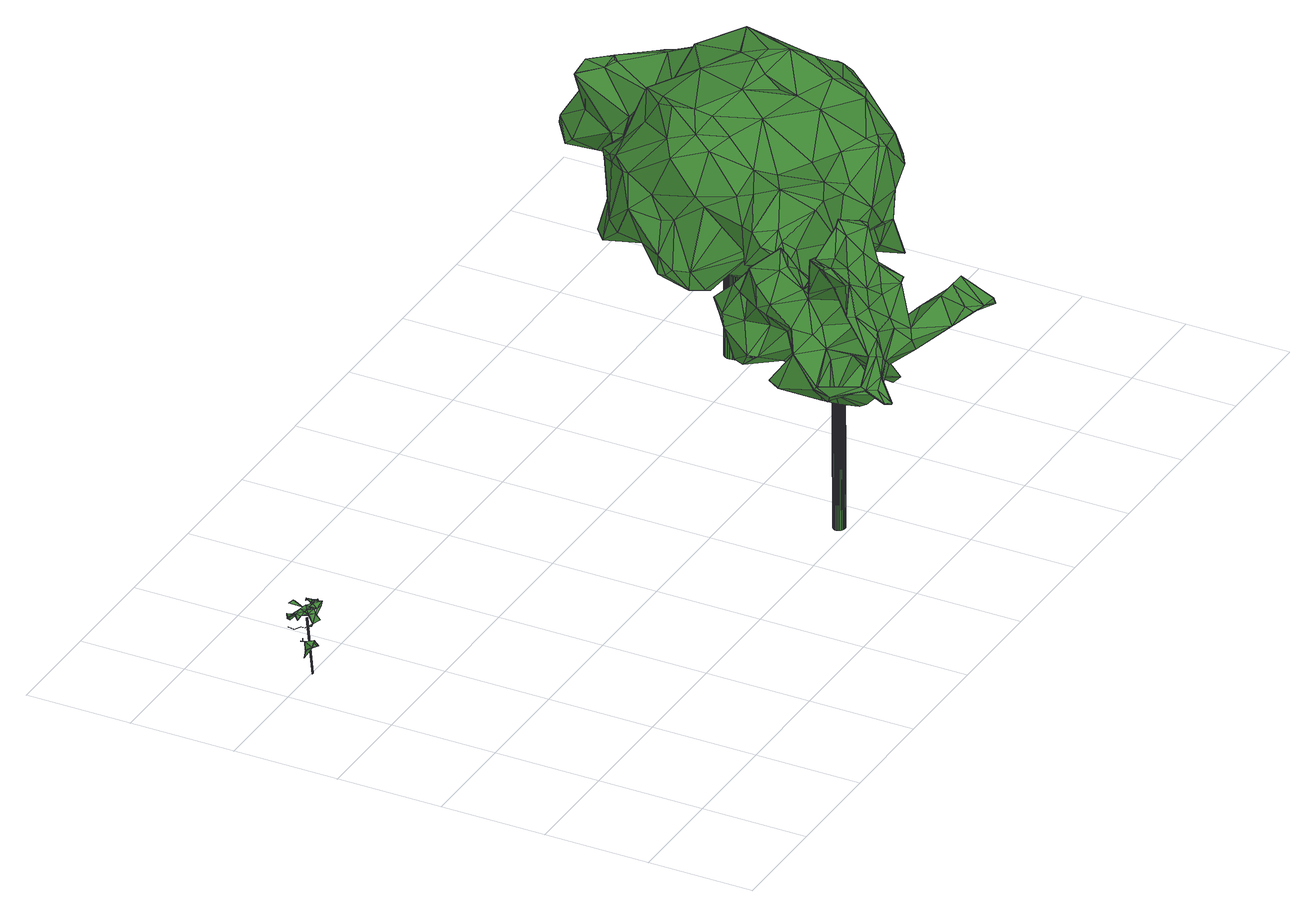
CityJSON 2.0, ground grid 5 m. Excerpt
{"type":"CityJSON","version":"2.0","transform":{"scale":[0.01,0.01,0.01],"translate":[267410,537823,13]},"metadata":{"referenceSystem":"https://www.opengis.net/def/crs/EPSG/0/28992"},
"CityObjects":{
"tree1":{"type":"SolitaryVegetationObject","attributes":{"gtid":626,"crown_width_m":2.05,"crown_median_z":16.14,"crown_r50_m":0.132,"crown_porosity":0.975,"trunk_H_m":2.78,"trunk_DBH_m":0.0452,"trunk_radius_m":0.0226,"trunk_base_height_m":13.36,"original_gtid":"628"},"geometry":[{"type":"MultiSurface","lod":"3","boundaries":[[[0,1,2]],[[3,4,5]],[[6,7,8]],[[9,10,11]],[[12,13,5]],[[14,15,16]],[[17,18,19]],[[20,21,6]],[[22,14,16]],[[22,16,23]],[[24,25,26]],[[22,27,28]],[[29,23,27]],[[0,30,1]],[[31,32,33]],[[34,35,36]],[[37,34,36]],[[38,8,7]],[[38,39,8]],[[22,28,40]],[[41,42,12]],[[43,44,45]],[[36,35,46]],[[27,47,48]],[[49,50,51]],[[27,16,47]],[[16,27,23]],[[44,43,40]],[[52,49,51]],[[52,51,53]],[[54,55,6]],[[15,56,57]],[[58,59,60]],[[58,60,61]],[[62,63,39]],[[18,64,19]],[[2,65,0]],[[49,37,57]],[[28,45,40]],[[38,7,66]],[[39,38,66]],[[16,67,51]],[[26,68,15]],[[69,9,70]],[[15,49,71]],[[37,49,15]],[[23,29,72]],[[67,23,53]],[[38,20,73]],[[25,24,74]],[[20,75,21]],[[20,39,75]],[[20,62,39]],[[43,22,40]],[[0,70,76]],[[77,8,63]],[[15,71,26]],[[57,37,15]],[[7,38,73]],[[40,45,44]],[[47,56,22]],[[22,28,48]],[[22,43,28]],[[0,65,69]],[[37,57,46]],[[2,37,65]],[[12,5,41]],[[5,13,41]],[[10,78,11]],[[34,2,1]],[[34,1,35]],[[11,78,9]],[[1,65,35]],[[70,30,76]],[[78,10,9]],[[16,23,67]],[[7,8,77]],[[75,55,21]],[[75,6,55]],[[79,27,48]],[[53,26,52]],[[79,48,72]],[[1,30,70]],[[27,79,29]],[[62,38,63]],[[80,47,50]],[[13,12,42]],[[42,41,13]],[[1,70,81]],[[34,37,2]],[[64,2,37]],[[28,43,45]],[[56,15,14]],[[56,14,22]],[[80,57,36]],[[62,20,38]],[[65,46,35]],[[46,65,37]],[[25,74,26]],[[81,82,65]],[[22,48,47]],[[81,70,9]],[[52,71,49]],[[7,6,54]],[[80,56,47]],[[83,56,84]],[[73,85,86]],[[57,56,80]],[[51,67,53]],[[59,61,60]],[[58,61,59]],[[39,63,8]],[[23,27,22]],[[77,63,7]],[[31,83,32]],[[1,81,65]],[[71,18,26]],[[26,18,52]],[[52,18,17]],[[31,83,84]],[[31,56,83]],[[27,72,48]],[[27,48,28]],[[36,46,57]],[[36,57,37]],[[7,87,8]],[[73,87,7]],[[75,66,6]],[[39,66,75]],[[50,57,80]],[[84,56,31]],[[52,18,71]],[[49,57,88]],[[68,26,89]],[[0,76,30]],[[68,89,23]],[[24,26,74]],[[50,47,16]],[[50,16,51]],[[38,7,63]],[[50,88,57]],[[49,88,50]],[[6,8,87]],[[6,87,54]],[[7,54,87]],[[72,29,79]],[[6,66,20]],[[55,6,21]],[[69,70,0]],[[69,82,81]],[[69,81,9]],[[69,65,82]],[[23,72,27]],[[23,89,53]],[[15,68,16]],[[23,16,68]],[[89,26,53]],[[66,73,20]],[[7,73,66]],[[90,91,92]],[[90,92,93]],[[91,94,95]],[[91,95,92]],[[92,95,96]],[[92,96,93]],[[96,95,97]],[[96,97,93]],[[95,94,98]],[[95,98,97]],[[97,98,99]],[[97,99,93]],[[98,94,100]],[[98,100,99]],[[99,100,101]],[[99,101,93]],[[100,94,102]],[[100,102,101]],[[101,102,103]],[[101,103,93]],[[102,94,104]],[[102,104,103]],[[103,104,105]],[[103,105,93]],[[105,104,106]],[[105,106,93]],[[104,94,107]],[[104,107,106]],[[106,107,108]],[[106,108,93]],[[107,94,109]],[[107,109,108]],[[108,109,110]],[[108,110,93]],[[110,109,111]],[[110,111,93]],[[109,94,112]],[[109,112,111]],[[111,112,113]],[[111,113,93]],[[113,112,114]],[[113,114,93]],[[112,94,115]],[[112,115,114]],[[114,115,116]],[[114,116,93]],[[116,115,117]],[[116,117,93]],[[115,94,118]],[[115,118,117]],[[117,118,119]],[[117,119,93]],[[118,94,120]],[[118,120,119]],[[119,120,121]],[[119,121,93]],[[120,94,91]],[[120,91,121]],[[121,91,90]],[[121,90,93]]]}]},
"tree2":{"type":"SolitaryVegetationObject","attributes":{"gtid":277,"crown_width_m":8.86,"crown_median_z":23.48,"crown_r50_m":0.379,"crown_porosity":0.9,"trunk_H_m":10.06,"trunk_DBH_m":0.554,"trunk_radius_m":0.277,"trunk_base_height_m":13.42,"original_gtid":"277"},"geometry":[{"type":"Solid","lod":"3","boundaries":[[[[122,123,124]],[[125,126,127]],[[128,129,130]],[[131,132,133]],[[134,135,136]],[[137,138,139]],[[140,141,142]],[[143,144,145]],[[146,144,143]],[[147,148,149]],[[150,151,152]],[[150,153,151]],[[154,155,136]],[[156,157,158]],[[159,160,128]],[[161,162,163]],[[164,165,166]],[[167,168,169]],[[170,171,153]],[[137,172,149]],[[129,173,130]],[[161,173,129]],[[163,174,175]],[[176,177,178]],[[179,180,181]],[[182,183,146]],[[182,146,143]],[[184,159,128]],[[185,175,174]],[[186,187,188]],[[189,190,191]],[[125,192,193]],[[194,125,193]],[[124,142,193]],[[195,196,197]],[[198,199,200]],[[197,196,201]],[[202,176,203]],[[204,205,154]],[[140,206,207]],[[201,208,197]],[[209,210,184]],[[211,210,209]],[[212,213,214]],[[212,214,215]],[[216,217,215]],[[146,218,219]],[[154,220,221]],[[199,222,223]],[[199,223,224]],[[213,225,205]],[[225,154,205]],[[175,173,163]],[[130,173,175]],[[226,171,170]],[[146,183,218]],[[143,167,227]],[[228,220,229]],[[228,221,220]],[[230,231,232]],[[233,234,235]],[[172,137,139]],[[236,237,238]],[[239,240,216]],[[181,241,242]],[[213,212,225]],[[243,244,132]],[[150,152,245]],[[246,247,248]],[[138,169,249]],[[182,212,215]],[[226,250,174]],[[149,138,137]],[[220,136,251]],[[252,196,195]],[[155,134,136]],[[142,123,140]],[[124,123,142]],[[253,156,219]],[[219,218,253]],[[238,254,233]],[[255,256,257]],[[162,161,258]],[[199,188,187]],[[259,162,258]],[[158,260,156]],[[255,156,260]],[[168,167,261]],[[226,174,163]],[[135,134,165]],[[262,263,217]],[[262,217,216]],[[145,147,167]],[[167,147,261]],[[264,192,265]],[[138,148,266]],[[267,208,268]],[[269,264,265]],[[148,147,145]],[[270,271,272]],[[273,160,274]],[[273,274,275]],[[169,168,249]],[[167,143,145]],[[276,277,269]],[[246,278,135]],[[175,185,130]],[[279,174,250]],[[280,154,225]],[[221,204,154]],[[207,141,140]],[[233,235,238]],[[150,281,153]],[[153,171,151]],[[122,282,283]],[[124,282,122]],[[245,152,252]],[[151,268,208]],[[151,208,201]],[[284,200,199]],[[161,163,173]],[[280,285,155]],[[165,180,135]],[[228,229,234]],[[170,250,286]],[[226,170,286]],[[220,251,270]],[[180,165,164]],[[138,149,148]],[[194,287,241]],[[215,183,182]],[[135,224,288]],[[136,135,278]],[[136,278,271]],[[268,289,259]],[[185,174,279]],[[130,185,279]],[[140,290,206]],[[123,290,140]],[[129,128,291]],[[138,249,139]],[[273,291,160]],[[241,291,273]],[[129,292,161]],[[293,294,295]],[[296,295,294]],[[251,271,270]],[[297,298,299]],[[246,272,278]],[[210,274,159]],[[133,188,131]],[[135,223,246]],[[300,141,207]],[[300,207,267]],[[240,236,131]],[[132,131,236]],[[206,197,207]],[[195,197,206]],[[219,283,144]],[[219,144,146]],[[248,272,246]],[[128,130,279]],[[153,281,170]],[[186,188,244]],[[127,166,297]],[[127,181,166]],[[268,259,267]],[[199,232,188]],[[164,166,181]],[[127,301,277]],[[276,127,277]],[[184,250,209]],[[128,279,184]],[[302,303,259]],[[297,225,298]],[[244,187,186]],[[198,200,211]],[[304,211,200]],[[280,155,154]],[[206,290,305]],[[144,283,282]],[[144,282,145]],[[134,155,297]],[[197,208,207]],[[207,208,267]],[[306,296,294]],[[242,273,275]],[[177,230,245]],[[230,150,245]],[[307,198,209]],[[211,209,198]],[[269,308,264]],[[131,188,232]],[[309,310,311]],[[309,312,310]],[[291,241,287]],[[312,291,287]],[[218,263,293]],[[263,218,183]],[[216,240,262]],[[263,183,217]],[[148,145,301]],[[215,217,183]],[[209,250,170]],[[271,278,272]],[[206,313,195]],[[159,274,160]],[[305,257,313]],[[305,313,206]],[[232,150,230]],[[255,314,178]],[[189,172,139]],[[189,168,261]],[[244,243,235]],[[239,238,237]],[[154,136,220]],[[247,235,234]],[[193,315,194]],[[293,314,255]],[[304,210,211]],[[160,291,128]],[[194,126,125]],[[170,281,307]],[[259,289,302]],[[254,238,239]],[[284,199,224]],[[297,285,225]],[[316,124,308]],[[193,308,124]],[[241,126,194]],[[262,314,263]],[[139,249,189]],[[180,317,135]],[[179,317,180]],[[300,267,194]],[[240,318,262]],[[193,141,315]],[[255,260,293]],[[224,223,288]],[[135,288,223]],[[210,275,274]],[[253,157,156]],[[227,225,212]],[[178,245,319]],[[169,138,266]],[[221,254,204]],[[239,204,254]],[[228,254,221]],[[245,195,256]],[[245,252,195]],[[244,133,132]],[[248,229,272]],[[167,169,227]],[[201,196,252]],[[152,201,252]],[[189,261,190]],[[276,269,265]],[[172,190,320]],[[190,172,191]],[[265,192,276]],[[276,192,125]],[[276,125,127]],[[261,320,190]],[[261,147,320]],[[149,320,147]],[[149,172,320]],[[161,292,258]],[[289,321,302]],[[268,321,289]],[[303,321,268]],[[209,170,307]],[[192,264,308]],[[184,279,250]],[[126,241,322]],[[297,299,127]],[[255,319,256]],[[245,256,319]],[[293,260,294]],[[293,263,314]],[[219,156,314]],[[178,319,255]],[[262,219,314]],[[181,242,179]],[[290,202,305]],[[315,141,300]],[[315,300,194]],[[262,318,177]],[[142,141,193]],[[152,151,201]],[[169,266,227]],[[266,299,227]],[[284,304,200]],[[323,318,240]],[[227,182,143]],[[133,244,188]],[[178,177,245]],[[290,122,283]],[[290,123,122]],[[131,324,323]],[[131,323,240]],[[176,325,177]],[[178,203,176]],[[314,203,178]],[[290,325,202]],[[325,176,202]],[[316,308,269]],[[227,212,182]],[[222,246,223]],[[239,237,240]],[[184,210,159]],[[226,286,250]],[[220,270,229]],[[272,229,270]],[[234,229,247]],[[248,247,229]],[[213,205,204]],[[202,203,257]],[[232,281,150]],[[257,203,255]],[[193,192,308]],[[198,307,281]],[[177,231,230]],[[164,181,180]],[[195,313,256]],[[257,256,313]],[[134,166,165]],[[232,199,281]],[[198,281,199]],[[297,166,134]],[[257,305,202]],[[238,243,132]],[[148,301,266]],[[299,266,301]],[[299,301,127]],[[189,249,168]],[[277,301,282]],[[145,282,301]],[[306,253,296]],[[213,204,214]],[[291,312,326]],[[326,312,309]],[[210,304,284]],[[210,284,275]],[[225,285,280]],[[303,171,226]],[[187,244,235]],[[199,187,222]],[[226,163,303]],[[163,162,303]],[[162,259,303]],[[326,292,129]],[[267,259,292]],[[303,302,321]],[[236,238,132]],[[236,240,237]],[[296,253,218]],[[297,155,285]],[[177,325,327]],[[177,327,262]],[[262,327,219]],[[293,295,218]],[[218,295,296]],[[290,327,325]],[[158,253,306]],[[267,311,194]],[[309,311,267]],[[318,324,328]],[[323,324,318]],[[318,328,177]],[[268,171,303]],[[124,316,282]],[[282,316,277]],[[277,316,269]],[[222,187,246]],[[246,187,247]],[[234,233,228]],[[156,255,203]],[[156,203,314]],[[228,233,254]],[[329,241,181]],[[267,292,309]],[[151,171,268]],[[326,309,292]],[[329,181,322]],[[329,322,241]],[[126,322,181]],[[251,136,271]],[[327,290,330]],[[283,330,290]],[[219,327,330]],[[219,330,283]],[[238,235,243]],[[328,231,177]],[[187,235,247]],[[324,231,328]],[[232,231,324]],[[232,324,131]],[[227,299,298]],[[227,298,225]],[[215,214,216]],[[204,239,214]],[[239,216,214]],[[273,242,241]],[[194,311,310]],[[312,287,310]],[[194,310,287]],[[181,331,126]],[[127,126,331]],[[127,331,181]],[[326,129,291]],[[258,292,259]],[[189,191,172]],[[242,317,179]],[[242,275,317]],[[284,317,275]],[[224,317,284]],[[135,317,224]],[[306,294,158]],[[158,294,260]],[[253,158,157]],[[332,333,334]],[[332,334,335]],[[335,334,336]],[[335,336,337]],[[334,333,338]],[[334,338,336]],[[336,338,339]],[[336,339,337]],[[338,333,340]],[[338,340,339]],[[339,340,341]],[[339,341,337]],[[340,333,342]],[[340,342,341]],[[341,342,343]],[[341,343,337]],[[342,333,344]],[[342,344,343]],[[343,344,345]],[[343,345,337]],[[344,333,346]],[[344,346,345]],[[345,346,347]],[[345,347,337]],[[346,333,348]],[[346,348,347]],[[347,348,349]],[[347,349,337]],[[348,333,350]],[[348,350,349]],[[349,350,351]],[[349,351,337]],[[350,333,352]],[[350,352,351]],[[351,352,353]],[[351,353,337]],[[352,333,354]],[[352,354,353]],[[353,354,355]],[[353,355,337]],[[354,333,356]],[[354,356,355]],[[355,356,357]],[[355,357,337]],[[356,333,358]],[[356,358,357]],[[357,358,359]],[[357,359,337]],[[358,333,360]],[[358,360,359]],[[359,360,361]],[[359,361,337]],[[360,333,362]],[[360,362,361]],[[361,362,363]],[[361,363,337]],[[362,333,364]],[[362,364,363]],[[363,364,365]],[[363,365,337]],[[364,333,366]],[[364,366,365]],[[365,366,367]],[[365,367,337]],[[366,333,368]],[[366,368,367]],[[367,368,369]],[[367,369,337]],[[368,333,370]],[[368,370,369]],[[369,370,371]],[[369,371,337]],[[370,333,372]],[[370,372,371]],[[371,372,373]],[[371,373,337]],[[372,333,374]],[[372,374,373]],[[373,374,375]],[[373,375,337]],[[374,333,376]],[[374,376,375]],[[375,376,377]],[[375,377,337]],[[376,333,378]],[[376,378,377]],[[377,378,379]],[[377,379,337]],[[378,333,380]],[[378,380,379]],[[379,380,381]],[[379,381,337]],[[380,333,332]],[[380,332,381]],[[381,332,335]],[[381,335,337]]]]}]},
"tree3":{"type":"SolitaryVegetationObject","attributes":{"gtid":265,"crown_width_m":14.93,"crown_median_z":22.53,"crown_r50_m":0.426,"crown_porosity":0.88,"trunk_H_m":9.04,"trunk_DBH_m":0.914,"trunk_radius_m":0.457,"trunk_base_height_m":13.49,"original_gtid":"265"},"geometry":[{"type":"Solid","lod":"3","boundaries":[[[[382,383,384]],[[385,386,387]],[[388,389,390]],[[391,389,388]],[[384,392,382]],[[393,394,395]],[[386,396,397]],[[398,399,400]],[[384,383,401]],[[383,400,401]],[[402,403,404]],[[405,406,407]],[[408,387,386]],[[405,407,409]],[[410,411,412]],[[397,408,386]],[[413,414,415]],[[416,417,418]],[[395,394,419]],[[420,421,422]],[[423,424,405]],[[409,425,412]],[[392,399,426]],[[401,399,392]],[[425,409,407]],[[400,399,401]],[[427,428,429]],[[430,431,432]],[[433,400,383]],[[434,435,436]],[[437,438,439]],[[440,441,442]],[[443,403,444]],[[401,392,384]],[[406,405,424]],[[404,445,446]],[[447,448,449]],[[405,395,419]],[[405,409,395]],[[450,451,452]],[[453,452,451]],[[454,455,456]],[[457,456,455]],[[458,459,460]],[[461,462,463]],[[464,390,389]],[[465,466,467]],[[468,469,470]],[[471,470,469]],[[472,473,474]],[[474,473,475]],[[406,476,407]],[[477,478,398]],[[479,480,481]],[[482,483,484]],[[485,483,482]],[[486,415,487]],[[488,489,490]],[[491,492,493]],[[494,492,491]],[[495,496,497]],[[498,474,475]],[[499,447,500]],[[501,502,419]],[[503,443,444]],[[482,434,504]],[[505,459,458]],[[506,501,507]],[[394,507,419]],[[458,508,509]],[[510,489,511]],[[512,513,460]],[[514,456,515]],[[516,517,518]],[[512,460,519]],[[520,521,522]],[[523,524,476]],[[522,525,526]],[[527,528,454]],[[477,529,478]],[[511,530,531]],[[430,432,532]],[[518,430,532]],[[479,488,533]],[[534,535,422]],[[394,393,462]],[[449,448,536]],[[537,450,497]],[[537,497,415]],[[477,455,454]],[[419,507,501]],[[517,538,518]],[[495,452,539]],[[461,540,462]],[[541,542,543]],[[544,545,546]],[[518,532,516]],[[516,427,517]],[[514,522,526]],[[515,522,514]],[[532,427,516]],[[547,469,548]],[[549,413,496]],[[550,551,552]],[[542,480,435]],[[481,480,542]],[[506,553,554]],[[521,471,453]],[[555,556,557]],[[399,398,558]],[[399,558,426]],[[458,509,505]],[[549,496,490]],[[559,543,435]],[[383,382,468]],[[468,520,383]],[[469,547,560]],[[490,496,495]],[[561,519,460]],[[450,537,526]],[[415,414,562]],[[383,520,433]],[[420,563,564]],[[436,504,434]],[[565,453,561]],[[446,566,404]],[[567,422,535]],[[482,568,485]],[[425,407,476]],[[488,479,489]],[[505,509,424]],[[470,471,521]],[[569,570,571]],[[572,570,569]],[[573,534,421]],[[574,573,421]],[[575,576,404]],[[576,575,577]],[[503,444,402]],[[413,549,414]],[[416,551,417]],[[561,460,578]],[[579,410,580]],[[579,581,582]],[[388,581,579]],[[424,509,523]],[[420,583,421]],[[421,583,584]],[[460,459,585]],[[470,520,468]],[[533,564,586]],[[548,469,468]],[[470,521,520]],[[509,508,523]],[[587,398,400]],[[588,589,482]],[[428,494,429]],[[590,561,578]],[[591,548,592]],[[573,574,593]],[[404,566,402]],[[479,481,530]],[[530,481,531]],[[447,449,556]],[[531,481,542]],[[571,594,437]],[[573,535,534]],[[595,596,443]],[[558,398,597]],[[587,457,398]],[[598,424,423]],[[554,567,423]],[[520,599,433]],[[522,599,520]],[[392,499,569]],[[444,403,402]],[[435,543,542]],[[600,601,602]],[[413,415,497]],[[603,604,605]],[[571,437,439]],[[453,565,452]],[[562,487,415]],[[460,513,458]],[[508,458,513]],[[606,546,607]],[[450,452,495]],[[488,564,533]],[[526,608,514]],[[482,484,609]],[[414,511,610]],[[435,480,436]],[[461,463,582]],[[611,612,609]],[[608,526,613]],[[603,607,604]],[[396,386,546]],[[546,386,385]],[[390,461,581]],[[584,574,614]],[[614,574,421]],[[421,584,614]],[[412,425,410]],[[456,457,515]],[[587,515,457]],[[527,454,456]],[[522,515,599]],[[546,385,544]],[[461,615,485]],[[389,606,464]],[[504,588,482]],[[432,529,616]],[[617,618,475]],[[619,427,532]],[[563,554,553]],[[563,422,554]],[[572,569,605]],[[606,607,603]],[[586,588,480]],[[620,585,621]],[[538,550,622]],[[518,538,622]],[[453,471,519]],[[453,519,561]],[[426,558,623]],[[498,475,618]],[[474,483,601]],[[494,527,492]],[[450,624,451]],[[615,390,464]],[[590,495,539]],[[505,593,574]],[[598,593,505]],[[603,605,625]],[[500,625,605]],[[427,466,465]],[[590,539,561]],[[523,580,524]],[[439,547,591]],[[512,626,513]],[[567,535,573]],[[472,474,627]],[[527,456,608]],[[555,440,556]],[[499,448,447]],[[508,544,385]],[[484,483,474]],[[392,448,499]],[[397,396,391]],[[544,508,513]],[[544,513,626]],[[503,417,443]],[[511,489,530]],[[571,628,594]],[[436,588,504]],[[436,480,588]],[[557,431,629]],[[557,478,431]],[[449,630,556]],[[557,556,630]],[[503,559,417]],[[411,631,412]],[[394,553,507]],[[632,469,560]],[[522,521,525]],[[547,548,591]],[[409,412,631]],[[517,429,633]],[[557,597,478]],[[601,627,474]],[[591,592,439]],[[477,532,616]],[[453,525,521]],[[419,502,405]],[[506,502,501]],[[554,423,506]],[[430,634,431]],[[629,431,634]],[[414,549,510]],[[550,552,634]],[[550,634,430]],[[463,635,411]],[[498,484,474]],[[410,425,476]],[[392,569,382]],[[441,636,629]],[[563,462,540]],[[563,394,462]],[[426,536,448]],[[426,448,392]],[[563,553,394]],[[540,568,589]],[[482,589,568]],[[426,623,630]],[[506,507,553]],[[423,405,502]],[[423,502,506]],[[418,559,637]],[[638,568,540]],[[638,540,461]],[[404,576,445]],[[422,563,420]],[[639,607,626]],[[495,578,620]],[[495,620,490]],[[599,587,433]],[[582,581,461]],[[579,580,408]],[[385,580,523]],[[640,623,558]],[[630,623,640]],[[632,512,519]],[[619,477,528]],[[508,385,523]],[[424,523,406]],[[408,388,579]],[[408,397,388]],[[580,387,408]],[[580,385,387]],[[432,431,478]],[[469,632,471]],[[519,471,632]],[[615,464,602]],[[433,587,400]],[[515,587,599]],[[598,423,593]],[[608,613,527]],[[550,641,551]],[[595,551,641]],[[477,616,529]],[[622,550,430]],[[622,430,518]],[[428,467,494]],[[619,532,477]],[[579,582,411]],[[486,613,526]],[[478,529,432]],[[542,642,531]],[[511,531,642]],[[627,601,600]],[[627,600,625]],[[418,417,559]],[[397,391,388]],[[391,396,546]],[[581,388,390]],[[498,618,418]],[[418,618,416]],[[532,432,616]],[[411,582,463]],[[584,459,574]],[[574,459,505]],[[389,391,546]],[[559,402,541]],[[543,559,541]],[[503,402,559]],[[445,576,493]],[[491,493,576]],[[429,517,427]],[[417,551,443]],[[486,487,613]],[[493,492,613]],[[590,578,495]],[[514,608,456]],[[443,596,575]],[[443,575,403]],[[629,636,557]],[[557,636,555]],[[579,411,410]],[[487,445,493]],[[487,562,445]],[[460,585,578]],[[429,494,491]],[[555,441,440]],[[555,636,441]],[[530,489,479]],[[403,575,404]],[[493,613,487]],[[610,446,562]],[[595,443,551]],[[422,421,534]],[[613,492,527]],[[441,629,442]],[[420,643,583]],[[461,390,615]],[[626,545,544]],[[413,497,496]],[[627,442,472]],[[414,610,562]],[[533,586,479]],[[586,480,479]],[[637,498,418]],[[565,539,452]],[[639,626,437]],[[512,437,626]],[[593,423,567]],[[593,567,573]],[[551,416,617]],[[552,551,617]],[[600,602,464]],[[485,568,638]],[[485,638,461]],[[565,561,539]],[[644,583,643]],[[617,475,473]],[[617,473,552]],[[473,634,552]],[[575,596,633]],[[645,575,633]],[[473,629,634]],[[580,476,524]],[[410,476,580]],[[406,523,476]],[[598,505,424]],[[416,618,617]],[[454,528,477]],[[398,457,455]],[[477,398,455]],[[478,597,398]],[[389,546,606]],[[468,592,548]],[[486,537,415]],[[526,537,486]],[[426,646,536]],[[536,646,449]],[[402,566,541]],[[572,605,604]],[[628,572,604]],[[495,497,450]],[[447,440,500]],[[556,440,447]],[[625,500,440]],[[592,571,439]],[[420,488,643]],[[490,510,549]],[[559,609,637]],[[611,609,559]],[[484,637,609]],[[637,484,498]],[[563,589,588]],[[540,589,563]],[[414,510,511]],[[639,437,594]],[[632,437,512]],[[606,600,464]],[[600,603,625]],[[606,603,600]],[[422,567,554]],[[615,602,485]],[[483,602,601]],[[485,602,483]],[[528,467,466]],[[560,438,632]],[[640,558,597]],[[560,547,438]],[[494,467,527]],[[528,527,467]],[[428,465,467]],[[619,466,427]],[[528,466,619]],[[420,564,488]],[[588,586,564]],[[588,564,563]],[[562,446,445]],[[610,541,446]],[[620,578,585]],[[382,592,468]],[[382,571,592]],[[620,621,490]],[[610,642,541]],[[491,645,429]],[[491,576,645]],[[576,577,645]],[[575,645,577]],[[550,538,641]],[[382,569,571]],[[428,427,465]],[[510,490,489]],[[632,438,437]],[[541,642,542]],[[607,639,594]],[[604,607,594]],[[595,633,596]],[[645,633,429]],[[473,442,629]],[[473,472,442]],[[625,442,627]],[[440,442,625]],[[517,633,538]],[[641,538,633]],[[641,633,595]],[[610,511,642]],[[628,570,572]],[[499,500,605]],[[571,570,628]],[[594,628,604]],[[546,545,607]],[[626,607,545]],[[644,488,490]],[[644,643,488]],[[644,621,583]],[[490,621,644]],[[585,583,621]],[[584,583,459]],[[459,583,585]],[[526,525,450]],[[624,525,451]],[[450,525,624]],[[451,525,453]],[[446,541,566]],[[463,393,635]],[[462,393,463]],[[630,597,557]],[[630,640,597]],[[439,438,547]],[[482,612,434]],[[609,612,482]],[[569,499,605]],[[434,612,435]],[[435,612,559]],[[611,559,612]],[[630,449,646]],[[426,630,646]],[[635,631,411]],[[409,631,395]],[[393,631,635]],[[395,631,393]],[[647,648,649]],[[647,649,650]],[[650,649,651]],[[650,651,652]],[[649,648,653]],[[649,653,651]],[[651,653,654]],[[651,654,652]],[[653,648,655]],[[653,655,654]],[[654,655,656]],[[654,656,652]],[[655,648,657]],[[655,657,656]],[[656,657,658]],[[656,658,652]],[[657,648,659]],[[657,659,658]],[[658,659,660]],[[658,660,652]],[[659,648,661]],[[659,661,660]],[[660,661,662]],[[660,662,652]],[[661,648,663]],[[661,663,662]],[[662,663,664]],[[662,664,652]],[[663,648,665]],[[663,665,664]],[[664,665,666]],[[664,666,652]],[[665,648,667]],[[665,667,666]],[[666,667,668]],[[666,668,652]],[[667,648,669]],[[667,669,668]],[[668,669,670]],[[668,670,652]],[[669,648,671]],[[669,671,670]],[[670,671,672]],[[670,672,652]],[[671,648,673]],[[671,673,672]],[[672,673,674]],[[672,674,652]],[[673,648,675]],[[673,675,674]],[[674,675,676]],[[674,676,652]],[[675,648,677]],[[675,677,676]],[[676,677,678]],[[676,678,652]],[[677,648,679]],[[677,679,678]],[[678,679,680]],[[678,680,652]],[[679,648,681]],[[679,681,680]],[[680,681,682]],[[680,682,652]],[[681,648,683]],[[681,683,682]],[[682,683,684]],[[682,684,652]],[[683,648,685]],[[683,685,684]],[[684,685,686]],[[684,686,652]],[[685,648,687]],[[685,687,686]],[[686,687,688]],[[686,688,652]],[[687,648,689]],[[687,689,688]],[[688,689,690]],[[688,690,652]],[[689,648,691]],[[689,691,690]],[[690,691,692]],[[690,692,652]],[[691,648,693]],[[691,693,692]],[[692,693,694]],[[692,694,652]],[[693,648,695]],[[693,695,694]],[[694,695,696]],[[694,696,652]],[[695,648,647]],[[695,647,696]],[[696,647,650]],[[696,650,652]]]]}]}
},
"vertices":[
[336,2027,339],[300,2015,346],[289,1986,344],[220,2111,240],[220,2111,239],[243,2092,221],[168,1993,213],[128,1979,210],[128,1979,209],[319,2074,343],[371,2065,310],[339,2088,315],[244,2061,241],[243,2061,242],[217,2017,354],[225,2008,346],[198,2021,354],[232,1961,311],[232,1962,311],[232,1962,310],[168,1959,242],[199,1973,216],[200,2053,331],[184,2029,336],[163,1967,315],[163,1967,314],[180,1972,315],[169,2047,351],[169,2081,323],[150,2027,335],[336,2027,340],[259,2097,354],[285,2127,330],[285,2126,330],[295,1985,364],[283,2014,364],[268,2016,357],[267,1995,340],[125,1946,234],[154,1930,231],[198,2088,294],[244,2061,242],[260,2029,232],[195,2105,323],[198,2089,294],[169,2088,316],[268,2016,356],[205,2045,356],[167,2055,354],[226,1987,361],[217,2017,355],[189,1997,354],[214,1977,347],[186,1992,351],[168,1994,213],[199,1974,216],[242,2051,346],[252,2022,351],[233,2048,191],[212,2036,192],[212,2036,193],[233,2048,192],[154,1930,232],[125,1946,233],[239,1993,302],[300,2015,345],[168,1959,241],[189,1997,353],[189,1997,352],[306,2045,335],[314,2040,343],[214,1977,346],[150,2027,334],[132,1985,249],[177,2004,290],[199,1973,215],[336,2028,340],[87,1963,197],[339,2087,315],[149,2027,335],[240,2036,361],[305,2045,335],[292,2050,305],[229,2112,354],[250,2101,362],[115,1996,258],[115,1996,257],[128,1980,210],[225,2008,347],[186,1992,350],[216,2016,315],[227,1995,36],[216,2017,314],[213,2016,314],[225,1995,36],[227,1996,36],[215,2017,314],[215,2018,314],[226,1997,36],[214,2018,314],[225,1997,36],[213,2019,314],[224,1997,36],[212,2018,314],[223,1996,36],[211,2018,314],[211,2017,314],[223,1995,36],[211,2016,314],[223,1994,36],[211,2015,314],[212,2015,314],[224,1993,36],[212,2014,314],[212,2014,315],[225,1993,36],[213,2014,315],[214,2014,315],[226,1993,36],[215,2015,315],[227,1994,36],[215,2016,315],
[2261,378,739],[2256,410,723],[2358,429,692],[2525,556,799],[2450,563,839],[2589,527,930],[2462,988,1052],[2334,1047,940],[2363,1167,999],[2210,511,1315],[2179,549,1407],[2222,584,1378],[2602,515,1237],[2540,647,1264],[2548,538,1280],[2809,190,1079],[2754,242,1092],[2776,190,1157],[2225,497,728],[2334,573,719],[2318,543,695],[2419,243,1012],[2349,333,925],[2457,244,945],[2231,273,997],[2624,172,980],[2621,265,996],[2790,162,1053],[2139,679,1099],[2269,765,994],[2127,651,937],[2209,837,1087],[2439,412,1333],[2582,489,1248],[2021,263,971],[2057,222,961],[2035,178,917],[2478,981,1138],[2442,930,1048],[2295,1020,787],[2261,1018,786],[2292,1084,913],[2591,652,1135],[2651,605,1168],[2584,589,1126],[2593,139,1020],[2644,101,1097],[2651,221,1116],[2206,881,1111],[2318,874,966],[2800,45,1073],[2296,1084,912],[2294,1092,977],[2299,1108,968],[2020,489,929],[2142,513,1043],[1986,479,945],[2419,710,1170],[2574,669,1165],[2454,614,1026],[2368,302,1082],[2184,259,1048],[2456,1007,1167],[2361,1169,1001],[2239,616,1405],[2348,609,1390],[2280,670,1200],[2728,53,1074],[2756,13,1080],[2757,16,1082],[2535,486,736],[2481,527,780],[2448,709,793],[1990,665,885],[2008,717,901],[2129,623,871],[2287,811,1274],[2292,700,1207],[2317,788,1284],[2127,653,934],[2051,445,855],[2019,439,868],[2281,386,1306],[2392,379,1272],[2114,518,799],[2180,606,835],[2254,697,943],[2284,956,1248],[2365,886,1269],[2356,843,1340],[2371,324,1127],[2387,369,1224],[2244,359,1237],[2196,291,1161],[2139,368,1245],[2172,285,1139],[2106,228,1003],[2201,299,961],[2533,512,1445],[2395,463,1402],[2368,610,1390],[2390,560,1324],[2382,700,1184],[2502,338,1228],[2307,990,963],[2468,273,1036],[2406,553,1457],[2431,601,1512],[2156,584,1086],[2225,576,1099],[2267,663,1184],[2317,561,1389],[2399,598,1489],[2238,615,1409],[2168,431,1366],[2166,414,1380],[2196,517,1416],[2168,412,1381],[2112,397,1250],[2448,771,902],[2355,751,1062],[2185,545,1418],[2226,636,1410],[2025,611,1052],[2408,620,1405],[2401,601,1489],[2433,605,1512],[2708,195,1149],[2318,1021,1092],[2551,524,1452],[2007,718,904],[2074,219,964],[2254,467,1399],[1924,383,953],[1951,476,951],[2017,439,864],[2263,1015,784],[2217,951,802],[2004,249,979],[2662,72,1072],[2124,298,1073],[2133,266,1078],[2577,414,669],[2579,415,672],[2653,323,1036],[2287,792,829],[2217,882,860],[2580,379,703],[2537,553,1461],[2547,544,1450],[2521,570,1459],[2386,877,1048],[2372,929,1132],[2405,762,1192],[2541,456,753],[2459,374,848],[2516,568,1330],[2364,1076,1092],[2534,342,1240],[2201,815,1146],[2426,357,854],[2256,314,810],[2384,774,1240],[2534,343,1236],[2332,992,1080],[2447,772,899],[2430,574,1212],[2205,892,856],[2142,469,824],[2404,911,968],[2296,976,814],[2004,248,983],[2035,177,921],[2056,219,964],[2052,148,919],[2524,475,1101],[2387,400,1143],[2459,398,989],[2351,654,787],[2479,337,925],[2193,921,860],[2199,922,866],[2375,822,1303],[2050,445,851],[2051,150,916],[2209,885,1221],[2485,427,737],[2313,855,870],[2404,779,885],[2385,753,859],[2388,829,907],[2018,492,926],[2015,279,987],[2357,590,744],[2470,402,761],[2426,726,1179],[2189,340,1136],[1953,473,953],[2727,53,1070],[2205,892,859],[2355,667,848],[2198,373,1220],[2293,489,1212],[2160,501,980],[2298,958,844],[2226,428,990],[2341,468,1079],[2354,630,993],[2309,433,900],[2471,525,926],[2353,545,41],[2325,545,42],[2352,552,41],[2370,558,1047],[2369,565,1047],[2342,557,1048],[2349,559,41],[2366,571,1047],[2344,565,41],[2362,577,1047],[2339,569,41],[2356,581,1047],[2332,572,41],[2349,584,1047],[2325,573,42],[2342,585,1047],[2318,572,42],[2335,584,1048],[2311,569,42],[2328,581,1048],[2305,564,42],[2323,577,1048],[2301,559,42],[2318,571,1048],[2298,552,42],[2316,564,1048],[2297,545,42],[2315,557,1048],[2298,538,42],[2316,550,1048],[2301,531,42],[2319,543,1048],[2306,525,42],[2323,538,1048],[2311,521,42],[2329,533,1048],[2318,518,42],[2336,530,1048],[2325,517,42],[2343,530,1048],[2333,518,42],[2350,531,1048],[2339,521,42],[2357,533,1048],[2345,526,42],[2362,538,1048],[2349,531,42],[2367,544,1048],[2352,538,42],[2369,551,1047],
[3739,1056,1138],[3688,982,1161],[3677,938,1072],[4062,1917,970],[4167,1844,871],[4127,1899,881],[3912,1858,776],[3805,1763,788],[3731,1834,716],[4060,1650,773],[3700,997,906],[3699,2304,733],[3579,2362,748],[3756,2343,761],[4063,1646,776],[4119,1828,761],[3268,875,1043],[3493,881,1011],[3453,901,1241],[3626,903,1060],[2709,1617,897],[2668,1528,869],[2786,1580,1043],[3802,2372,939],[3846,2279,992],[3935,2337,789],[4112,1939,804],[3902,2337,776],[3960,2222,747],[3904,2204,731],[3927,2273,735],[3024,1712,1448],[2896,1669,1366],[2927,1549,1405],[2909,1432,792],[2808,1519,815],[2853,1529,830],[3571,2514,831],[3423,2126,1065],[3472,2272,1243],[3397,2378,1222],[3655,2452,1027],[3811,2299,1037],[3940,2284,744],[3443,864,894],[2682,981,1036],[2623,1078,1134],[2639,1163,1014],[3024,894,683],[3075,893,717],[3025,890,686],[3481,960,1269],[3031,2059,719],[2885,1976,780],[3032,2076,727],[3762,1506,1177],[3840,1440,1258],[3841,1390,1209],[3456,1167,760],[3339,1141,742],[3376,1303,786],[2680,1452,784],[2667,1562,834],[2790,1479,1184],[2833,1713,1108],[3554,1012,689],[3586,969,718],[3532,855,675],[3256,1495,1466],[3417,1469,1466],[3449,1527,1501],[3586,1435,1508],[2918,927,1251],[3130,943,1166],[3046,991,1257],[3198,946,1178],[3763,2081,1231],[3707,2088,1245],[3703,1816,1374],[3636,1964,720],[3631,2196,720],[3711,2113,689],[3644,1694,799],[2663,1029,1102],[2729,1032,1116],[2752,1059,1156],[3729,1140,1315],[3859,1321,1322],[3672,1224,1374],[3675,1359,1448],[3362,1360,802],[3260,1309,864],[3220,1598,757],[3174,1433,945],[3961,2223,753],[3028,917,991],[3106,881,814],[3077,2075,1109],[3117,2063,869],[3030,2043,1100],[3240,1944,742],[3302,1684,759],[3147,1733,794],[3364,1894,785],[3024,1435,1370],[2903,1472,1354],[3152,2014,1144],[3043,1956,1207],[3196,1924,1389],[2709,1212,1156],[2838,1226,1242],[2824,1298,1220],[2657,1135,1175],[3319,1730,1472],[3104,1798,1429],[3062,1624,1437],[3068,1632,953],[3696,1134,781],[3671,1175,774],[3556,2533,853],[3573,2534,877],[2678,1603,824],[3035,2074,723],[3727,2152,1226],[3568,2535,880],[3447,2448,826],[3867,2005,1134],[3756,2131,1220],[3050,1856,1317],[2899,1919,1213],[3755,1728,1231],[3728,1858,1226],[3184,1120,1244],[3289,1037,1264],[2721,996,923],[2705,1089,973],[2791,968,882],[3734,1621,1445],[3646,1102,1324],[3590,1232,1415],[3415,1202,1362],[3897,2098,1042],[3889,2019,872],[3429,1320,1390],[3182,1357,1398],[2884,1122,1272],[2874,942,1222],[3076,907,817],[2963,1981,1167],[2943,1962,1141],[2793,964,886],[3236,1952,1089],[3400,2376,1226],[3474,2380,1232],[3535,854,678],[3080,1549,1414],[2870,1262,936],[3479,1615,1499],[3545,2071,801],[2794,1805,1031],[2856,1928,912],[2853,1886,859],[3954,1848,1015],[3806,1744,900],[4037,1658,865],[3932,1385,1275],[3901,1296,1271],[3067,1799,1414],[2980,1160,755],[2882,1401,772],[3004,1287,703],[3448,2415,856],[3526,2393,972],[3326,1049,702],[3500,978,668],[3316,1015,704],[3382,886,903],[2868,1777,828],[3905,1398,1290],[3664,1686,1509],[2824,1618,1320],[3426,2217,958],[3395,2091,995],[3540,1514,1512],[2792,1644,1020],[3494,2370,1201],[3355,1923,791],[3720,1160,912],[3695,1351,953],[3725,1339,1133],[3725,1324,877],[3496,2373,1245],[3527,2253,1281],[2680,1448,875],[2787,1435,1149],[2853,1364,1062],[3518,1860,1451],[3845,2033,737],[4007,1979,880],[3747,1896,698],[3734,2034,641],[3444,2028,1196],[3509,2228,1266],[3465,1935,1244],[3156,2049,860],[3427,924,1252],[3196,2047,815],[3358,1994,842],[3507,1638,1482],[3917,1357,1257],[3850,1281,1244],[3513,2343,1230],[3752,1435,909],[2714,1366,789],[2697,1383,795],[3292,966,852],[3552,2261,1090],[3422,983,1276],[3501,1585,777],[3427,1601,752],[3508,1619,770],[3773,1437,817],[3799,1390,831],[3703,1299,842],[3737,1571,871],[3760,1518,885],[3010,1195,1255],[3092,1824,800],[2855,1836,1171],[3053,1905,819],[3055,1939,786],[2975,1294,1272],[3508,2240,1274],[3584,1835,768],[3056,948,827],[2961,1372,770],[2941,1418,796],[2778,986,1063],[3306,1854,1387],[3425,1959,1221],[2998,1056,884],[3410,882,885],[3427,1401,1398],[3556,1346,781],[3785,1745,1045],[3414,1453,773],[3731,1394,919],[3231,1119,751],[3442,926,747],[3882,2251,734],[3751,1495,1344],[2735,1195,990],[3049,1194,728],[3799,2208,743],[3309,1084,713],[2925,1734,836],[3551,2000,817],[3737,1507,933],[3379,921,865],[2864,1288,889],[2863,1868,1163],[3422,1993,1186],[3401,1956,1204],[2749,1226,1006],[3530,853,680],[3421,1595,49],[3375,1595,49],[3419,1607,49],[3414,1594,953],[3412,1606,953],[3368,1594,953],[3415,1618,49],[3408,1617,953],[3407,1627,49],[3401,1626,953],[3398,1635,49],[3391,1633,953],[3387,1639,49],[3380,1638,953],[3375,1641,49],[3368,1639,953],[3363,1639,49],[3356,1638,953],[3352,1635,49],[3345,1633,953],[3343,1627,49],[3336,1626,952],[3335,1618,49],[3329,1616,952],[3331,1607,49],[3324,1605,952],[3329,1595,49],[3323,1594,952],[3331,1583,49],[3324,1582,952],[3335,1572,49],[3329,1571,952],[3343,1563,49],[3336,1561,952],[3352,1555,49],[3346,1554,952],[3363,1551,49],[3357,1550,952],[3375,1549,49],[3368,1548,953],[3387,1551,49],[3380,1550,953],[3398,1555,49],[3391,1554,953],[3407,1563,49],[3401,1561,953],[3415,1572,49],[3408,1571,953],[3419,1583,49],[3412,1582,953]
]}
